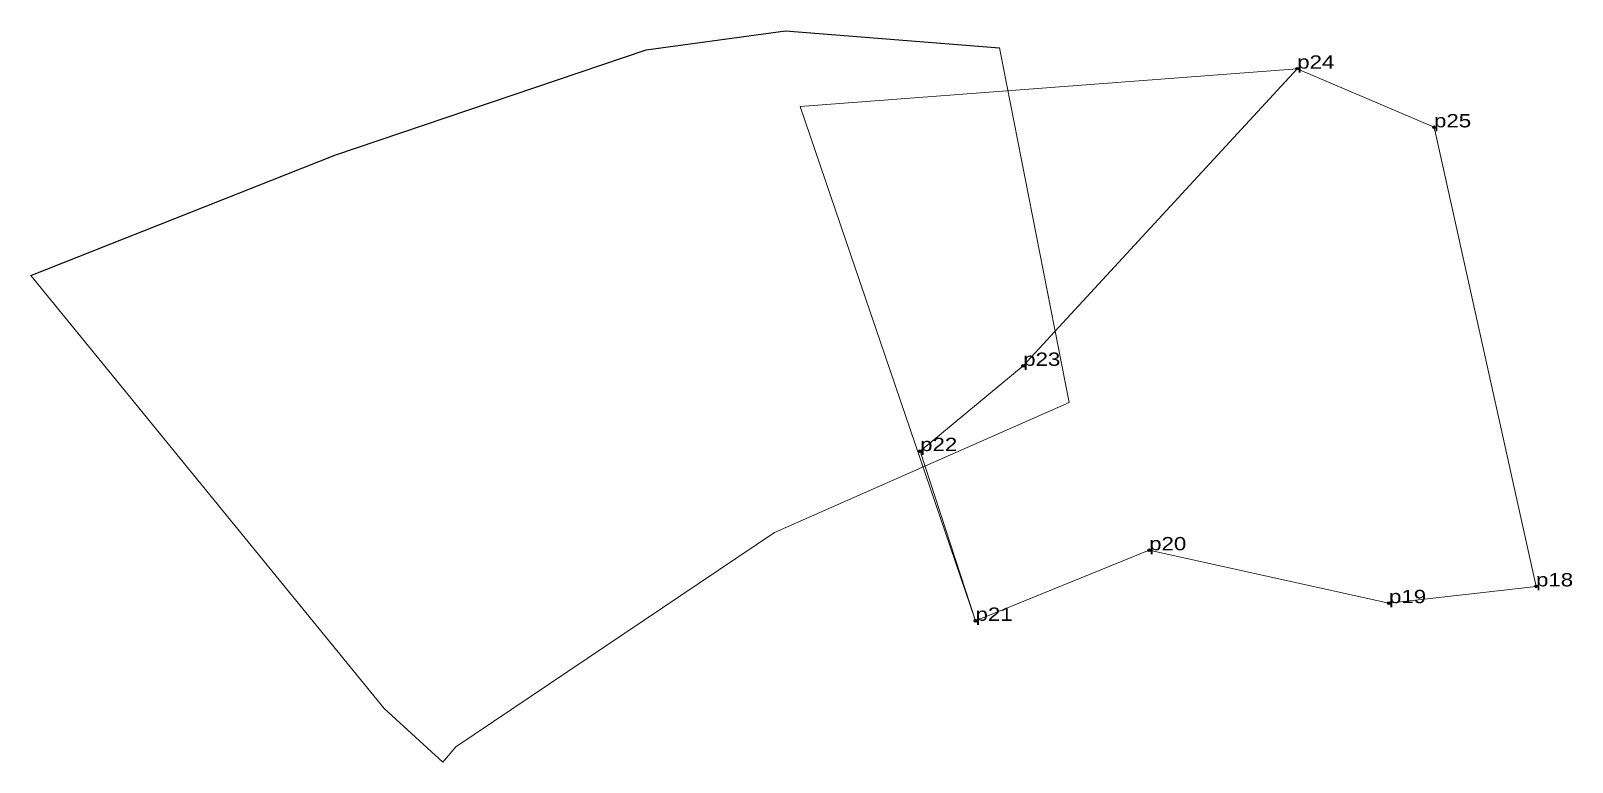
# Model space of a CAD drawing. Header units: metres. Extents: x 553324 to 553532, y 1825072 to 1825171.
import ezdxf

# ---------------------------------------------------------------- set-up
doc = ezdxf.new("R2010")
doc.units = ezdxf.units.M
doc.header["$LTSCALE"] = 0.72
doc.header["$PDMODE"] = 32
doc.header["$PDSIZE"] = 0.36
for name, color, linetype, lineweight in [('10', 7, 'Continuous', 25), ('12', 7, 'Continuous', 13), ('17', 7, 'Continuous', 13)]:
    doc.layers.add(name, color=color, linetype=linetype, lineweight=lineweight)
doc.layers.add('7', color=7, linetype='Continuous')

msp = doc.modelspace()

# ---------------------------------------------------------------- linework, layer by layer
at = {"layer": '10'}
msp.add_lwpolyline([(553323.51, 1825137.64), (553364.61, 1825153.92), (553406.71, 1825168.19), (553425.55, 1825170.76), (553454.51, 1825168.48)], dxfattribs=at)
at = {"layer": '12'}
msp.add_line((553454.51, 1825168.48), (553463.92, 1825120.5), dxfattribs=at)
for points in [[(553323.51, 1825137.64), (553371.31, 1825079.11), (553379.21, 1825071.83)], [(553379.21, 1825071.83), (553380.98, 1825073.9), (553424.08, 1825102.92), (553463.92, 1825120.5)]]:
    msp.add_lwpolyline(points, dxfattribs=at)
at = {"layer": '17'}
msp.add_lwpolyline([(553451.25, 1825090.95), (553427.53, 1825160.52), (553494.75, 1825165.64)], dxfattribs=at)
msp.add_lwpolyline([(553527.04, 1825095.61), (553507.15, 1825093.34), (553474.73, 1825100.49), (553451.25, 1825090.95), (553443.76, 1825113.91), (553457.7, 1825125.44), (553494.75, 1825165.64), (553513.25, 1825157.71)], close=True, dxfattribs=at)
at = {"layer": '7'}
for p in [(553494.75, 1825165.64), (553513.25, 1825157.71), (553457.7, 1825125.44), (553443.76, 1825113.91), (553474.73, 1825100.49), (553527.04, 1825095.61), (553507.15, 1825093.34), (553451.25, 1825090.95)]:
    msp.add_point(p, dxfattribs=at)

# ---------------------------------------------------------------- texts
at = {"layer": '12', "width": 1.25}
for s, p in [('p24', (553494.75, 1825165.64)), ('p25', (553513.25, 1825157.7)), ('p23', (553457.7, 1825125.44)), ('p22', (553443.76, 1825113.91)), ('p20', (553474.73, 1825100.49)), ('p18', (553527.04, 1825095.61)), ('p19', (553507.16, 1825093.34)), ('p21', (553451.25, 1825090.95))]:
    msp.add_text(s, height=1.8, dxfattribs=at).set_placement(p)

doc.saveas('drawing.dxf')
